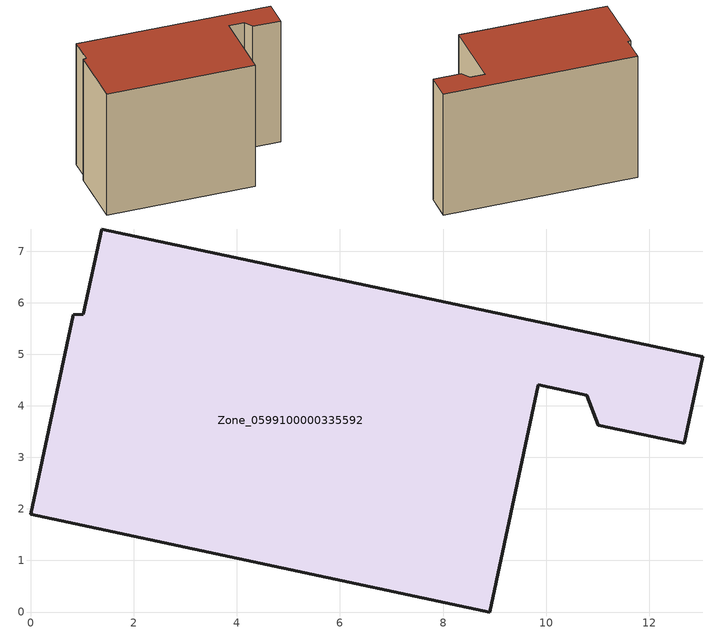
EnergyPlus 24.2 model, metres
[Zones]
Zone_0599100000335592
 floor ground (C_G): 13.04,4.95 12.68,3.27 11.01,3.62 10.79,4.21 9.85,4.41 8.91,0 0,1.9 0.83,5.77 1.02,5.78 1.38,7.43 z0
 wall outside (C_F): 9.85,4.41 10.79,4.21 11.01,3.62 12.68,3.27 13.04,4.95 1.38,7.43 1.02,5.78 0.83,5.77 0,1.9 8.91,0 9.85,4.41 z0:8.27
 roof outside (C_R): 1.38,7.43 1.02,5.78 0.83,5.77 0,1.9 8.91,0 9.85,4.41 10.79,4.21 11.01,3.62 12.68,3.27 13.04,4.95 z8.27
[BUILDING]
Pand.0599100000335592: North Axis=0; Terrain=City; Loads Convergence Tolerance Value=0.04; Temperature Convergence Tolerance Value=0.4; Solar Distribution=FullExterior; Maximum Number of Warmup Days=25; Minimum Number of Warmup Days=1
[Site:Location]
Rotterdam.The.Hague.AP_ZH_NLD Design_Conditions: Latitude=51.96; Longitude=4.45; Time Zone=1; Elevation=-4.5
[SITE:GROUNDTEMPERATURE:BUILDINGSURFACE]
18, 18, 18, 18, 18, 18, 18, 18, 18, 18, 18, 18
[MATERIAL] Thermal Absorptance=0.9; Solar Absorptance=0.7; Visible Absorptance=0.7
Name | Roughness | Thickness | Conductivity | Density | Specific Heat
G.TC.1975-1991 | MediumSmooth | 0.15 | 0.288461 | 540 | 1210
F.TC.1975-1991 | Rough | 0.3 | 0.230769 | 1920 | 840
R.TC.1975-1991 | MediumRough | 0.2 | 0.153846 | 1500 | 1000
[CONSTRUCTION]
C_G: G.TC.1975-1991
C_F: F.TC.1975-1991
C_R: R.TC.1975-1991
[ZONE]
Zone_0599100000335592: Type=1; Multiplier=1; Ceiling Height=Autocalculate; Volume=Autocalculate; Floor Area=autocalculate; Part of Total Floor Area=Yes
[ZONEINFILTRATION:DESIGNFLOWRATE]
Infil_Zone_0599100000335592: Zone or ZoneList or Space or SpaceList=Zone_0599100000335592; Schedule=AlwaysOn; Design Flow Rate Calculation Method=Flow/Area; Flow Rate per Floor Area=0.003; Constant Term Coefficient=1; Temperature Term Coefficient=0; Velocity Term Coefficient=0; Velocity Squared Term Coefficient=0
[HVACTEMPLATE:ZONE:IDEALLOADSAIRSYSTEM]
Zone_0599100000335592: Maximum Heating Supply Air Temperature=50; Minimum Cooling Supply Air Temperature=13; Maximum Heating Supply Air Humidity Ratio=0.0156; Minimum Cooling Supply Air Humidity Ratio=0.0077; Heating Limit=NoLimit; Cooling Limit=NoLimit; Dehumidification Control Type=ConstantSensibleHeatRatio; Cooling Sensible Heat Ratio=0.7; Dehumidification Setpoint=60; Humidification Control Type=None; Humidification Setpoint=30; Outdoor Air Method=None; Outdoor Air Flow Rate per Person=0.00944; Outdoor Air Flow Rate per Zone Floor Area=0; Outdoor Air Flow Rate per Zone=0; Demand Controlled Ventilation Type=None; Outdoor Air Economizer Type=NoEconomizer; Heat Recovery Type=None; Sensible Heat Recovery Effectiveness=0.7; Latent Heat Recovery Effectiveness=0.65
[ZONECONTROL:THERMOSTAT]
ThermostatControl_Zone_0599100000335592: Zone or ZoneList=Zone_0599100000335592; Control Type Schedule=DualSetpointControlType; Control 1=Thermostat_Zone_0599100000335592; Temperature Difference Between Cutout And Setpoint=0
[THERMOSTATSETPOINT:DUALSETPOINT]
Thermostat_Zone_0599100000335592: Heating Setpoint Temperature Schedule=HeatingSetpoint_Zone_0599100000335592; Cooling Setpoint Temperature Schedule=CoolingSetpoint_Zone_0599100000335592
[SCHEDULE:COMPACT]
HeatingSetpoint_Zone_0599100000335592: Through: 12/31, For: AllDays, Until: 24:00, 21
CoolingSetpoint_Zone_0599100000335592: Through: 12/31, For: AllDays, Until: 24:00, 24
DualSetpointControlType: Through: 12/31, For: AllDays, Until: 24:00, 4
AlwaysOn: Through: 12/31, For: AllDays, Until: 24:00, 1
